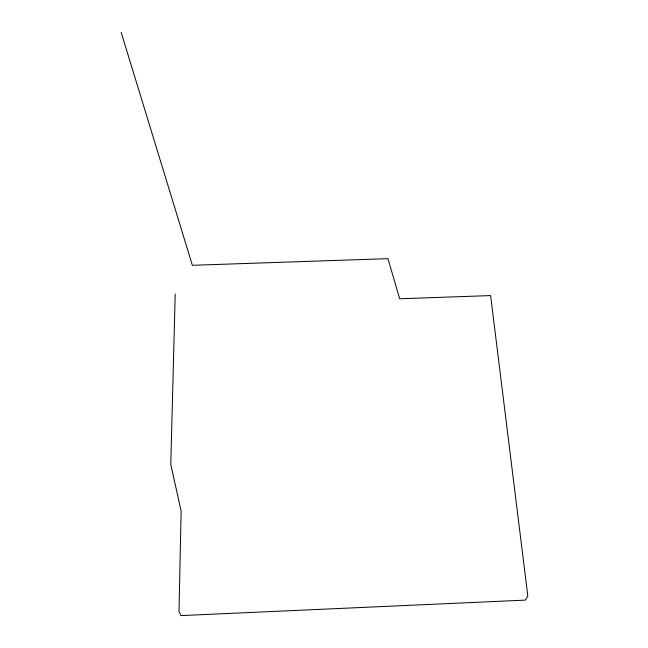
<?xml version="1.0" encoding="UTF-8"?>
<svg xmlns="http://www.w3.org/2000/svg" width="648" height="648" viewBox="0 0 648 648"><rect width="100%" height="100%" fill="white"/><g stroke="black" fill="none" stroke-linecap="round" stroke-linejoin="round"><path stroke-width="0.97" d="M175.219 294.103L170.78 464.373L181.132 511.134L179.01 611.591L180.946 615.6L525.334 600.113L527.82 595.949L490.601 295.577L399.678 298.777L387.95 258.657L192.367 265.299L121.184 32.4"/></g></svg>
